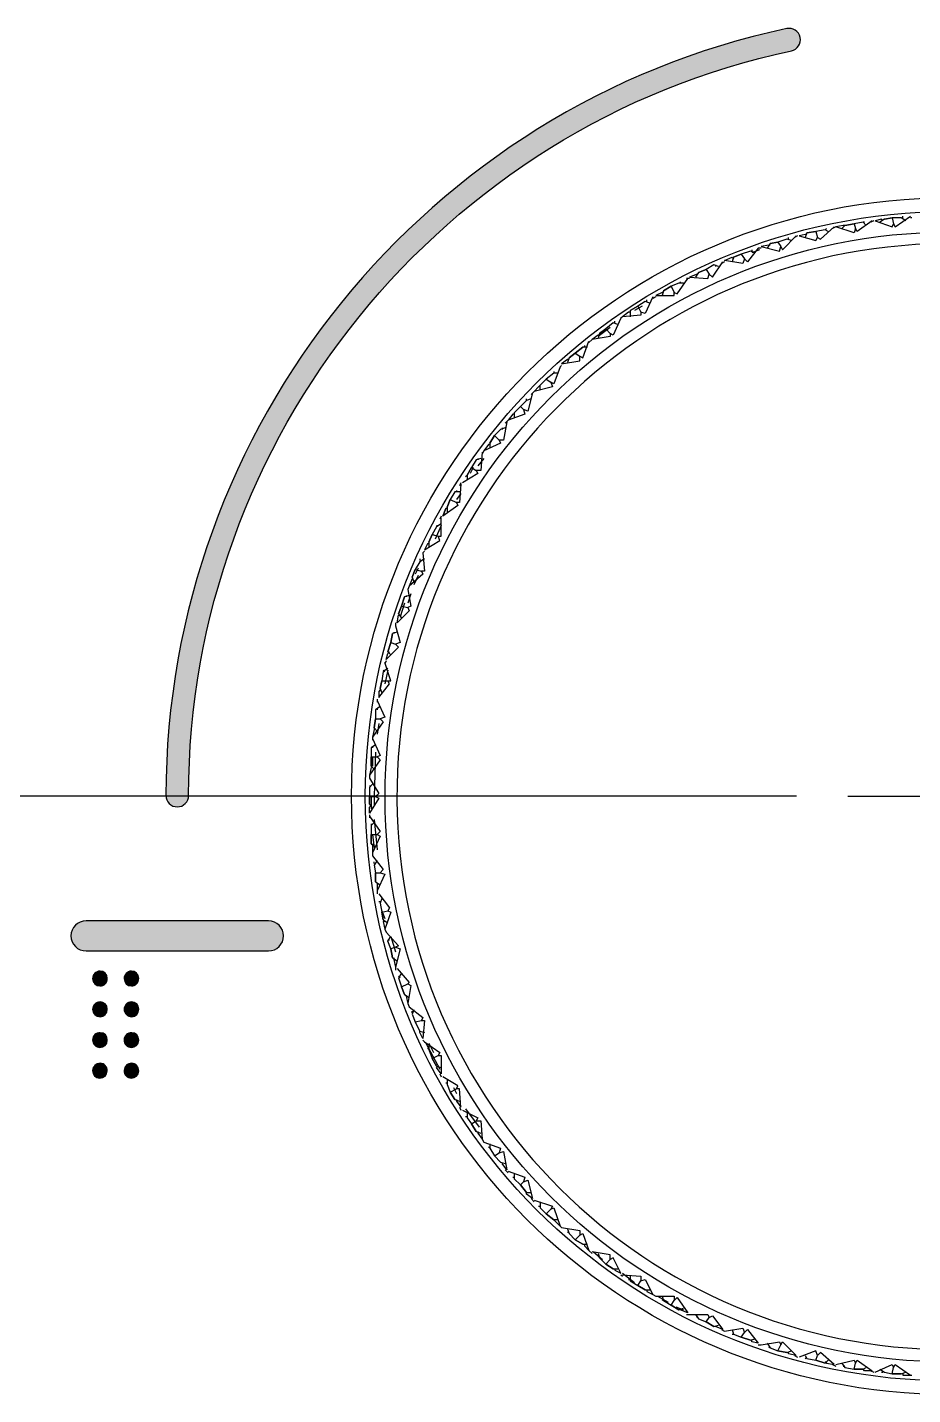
# Model space of a CAD drawing. Extents: x -1576 to -1156, y -4234 to -3937.
# Drawn here: x -1419.32 to -1402.03, y -4093.6 to -4066.89 of the extents above; entities that cross this region are included whole.
import ezdxf

# ---------------------------------------------------------------- set-up
doc = ezdxf.new("R2010")
doc.units = 0
doc.header["$LTSCALE"] = 7
doc.linetypes.add('CENTER', pattern=[2, 1.25, -0.25, 0.25, -0.25])
for name, color, linetype in [('CL', 1, 'CENTER'), ('D', 2, 'CONTINUOUS'), ('DIM', 2, 'CONTINUOUS'), ('DWG', 7, 'CONTINUOUS')]:
    doc.layers.add(name, color=color, linetype=linetype)

msp = doc.modelspace()

# ---------------------------------------------------------------- hatches: boundary and pattern name
at = {"layer": 'D'}
h = msp.add_hatch(color=256, dxfattribs=at)
h.dxf.hatch_style = 2
edge = h.paths.add_edge_path()
edge.add_spline(control_points=[(-1416.389, -4082.117), (-1416.512, -4082.117), (-1416.611, -4082.018), (-1416.611, -4081.895), (-1416.611, -4074.703), (-1411.512, -4068.404), (-1404.487, -4066.916), (-1404.368, -4066.891), (-1404.25, -4066.967), (-1404.224, -4067.087), (-1404.199, -4067.207), (-1404.276, -4067.325), (-1404.396, -4067.35), (-1411.217, -4068.795), (-1416.168, -4074.912), (-1416.168, -4081.895), (-1416.168, -4082.018), (-1416.267, -4082.117), (-1416.389, -4082.117)], knot_values=[0, 0, 0, 0, 1, 1, 1, 2, 2, 2, 3, 3, 3, 4, 4, 4, 5, 5, 5, 6, 6, 6, 6], degree=3, periodic=0)
h = msp.add_hatch(color=256, dxfattribs=at)
h.dxf.hatch_style = 2
edge = h.paths.add_edge_path()
edge.add_spline(control_points=[(-1414.314, -4084.637), (-1414.314, -4084.799), (-1414.446, -4084.931), (-1414.608, -4084.931), (-1414.608, -4084.931), (-1418.171, -4084.931), (-1418.171, -4084.931), (-1418.333, -4084.931), (-1418.465, -4084.799), (-1418.465, -4084.637), (-1418.465, -4084.475), (-1418.333, -4084.343), (-1418.171, -4084.343), (-1418.171, -4084.343), (-1414.608, -4084.343), (-1414.608, -4084.343), (-1414.446, -4084.343), (-1414.314, -4084.475), (-1414.314, -4084.637)], knot_values=[0, 0, 0, 0, 1, 1, 1, 2, 2, 2, 3, 3, 3, 4, 4, 4, 5, 5, 5, 6, 6, 6, 6], degree=3, periodic=0)
h = msp.add_hatch(color=256, dxfattribs=at)
h.dxf.hatch_style = 2
edge = h.paths.add_edge_path()
edge.add_spline(control_points=[(-1418.042, -4085.471), (-1418.043, -4085.389), (-1417.979, -4085.324), (-1417.898, -4085.324), (-1417.819, -4085.324), (-1417.757, -4085.386), (-1417.757, -4085.467), (-1417.756, -4085.55), (-1417.819, -4085.615), (-1417.9, -4085.615), (-1417.979, -4085.615), (-1418.041, -4085.551), (-1418.042, -4085.471)], knot_values=[0, 0, 0, 0, 1, 1, 1, 2, 2, 2, 3, 3, 3, 4, 4, 4, 4], degree=3, periodic=0)
h = msp.add_hatch(color=256, dxfattribs=at)
h.dxf.hatch_style = 2
edge = h.paths.add_edge_path()
edge.add_spline(control_points=[(-1417.427, -4085.471), (-1417.428, -4085.389), (-1417.364, -4085.324), (-1417.284, -4085.324), (-1417.204, -4085.324), (-1417.143, -4085.386), (-1417.142, -4085.467), (-1417.141, -4085.55), (-1417.204, -4085.615), (-1417.285, -4085.615), (-1417.364, -4085.615), (-1417.426, -4085.551), (-1417.427, -4085.471)], knot_values=[0, 0, 0, 0, 1, 1, 1, 2, 2, 2, 3, 3, 3, 4, 4, 4, 4], degree=3, periodic=0)
h = msp.add_hatch(color=256, dxfattribs=at)
h.dxf.hatch_style = 2
edge = h.paths.add_edge_path()
edge.add_spline(control_points=[(-1417.757, -4086.068), (-1417.756, -4086.148), (-1417.817, -4086.214), (-1417.895, -4086.216), (-1417.975, -4086.218), (-1418.042, -4086.152), (-1418.042, -4086.072), (-1418.043, -4085.988), (-1417.981, -4085.926), (-1417.898, -4085.926), (-1417.817, -4085.926), (-1417.757, -4085.986), (-1417.757, -4086.068)], knot_values=[0, 0, 0, 0, 1, 1, 1, 2, 2, 2, 3, 3, 3, 4, 4, 4, 4], degree=3, periodic=0)
h = msp.add_hatch(color=256, dxfattribs=at)
h.dxf.hatch_style = 2
edge = h.paths.add_edge_path()
edge.add_spline(control_points=[(-1417.142, -4086.068), (-1417.141, -4086.148), (-1417.203, -4086.214), (-1417.28, -4086.216), (-1417.36, -4086.218), (-1417.427, -4086.152), (-1417.427, -4086.072), (-1417.427, -4085.988), (-1417.366, -4085.926), (-1417.283, -4085.926), (-1417.202, -4085.926), (-1417.142, -4085.986), (-1417.142, -4086.068)], knot_values=[0, 0, 0, 0, 1, 1, 1, 2, 2, 2, 3, 3, 3, 4, 4, 4, 4], degree=3, periodic=0)
h = msp.add_hatch(color=256, dxfattribs=at)
h.dxf.hatch_style = 2
edge = h.paths.add_edge_path()
edge.add_spline(control_points=[(-1417.757, -4086.673), (-1417.758, -4086.754), (-1417.819, -4086.815), (-1417.9, -4086.815), (-1417.982, -4086.815), (-1418.043, -4086.751), (-1418.042, -4086.668), (-1418.041, -4086.585), (-1417.977, -4086.525), (-1417.894, -4086.527), (-1417.813, -4086.529), (-1417.755, -4086.59), (-1417.757, -4086.673)], knot_values=[0, 0, 0, 0, 1, 1, 1, 2, 2, 2, 3, 3, 3, 4, 4, 4, 4], degree=3, periodic=0)
h = msp.add_hatch(color=256, dxfattribs=at)
h.dxf.hatch_style = 2
edge = h.paths.add_edge_path()
edge.add_spline(control_points=[(-1417.142, -4086.673), (-1417.143, -4086.754), (-1417.205, -4086.815), (-1417.285, -4086.815), (-1417.367, -4086.815), (-1417.429, -4086.751), (-1417.427, -4086.668), (-1417.426, -4086.585), (-1417.362, -4086.525), (-1417.279, -4086.527), (-1417.198, -4086.529), (-1417.14, -4086.59), (-1417.142, -4086.673)], knot_values=[0, 0, 0, 0, 1, 1, 1, 2, 2, 2, 3, 3, 3, 4, 4, 4, 4], degree=3, periodic=0)
h = msp.add_hatch(color=256, dxfattribs=at)
h.dxf.hatch_style = 2
edge = h.paths.add_edge_path()
edge.add_spline(control_points=[(-1417.757, -4087.275), (-1417.758, -4087.355), (-1417.821, -4087.416), (-1417.902, -4087.415), (-1417.984, -4087.414), (-1418.044, -4087.349), (-1418.042, -4087.265), (-1418.04, -4087.187), (-1417.973, -4087.122), (-1417.896, -4087.124), (-1417.815, -4087.127), (-1417.755, -4087.192), (-1417.757, -4087.275)], knot_values=[0, 0, 0, 0, 1, 1, 1, 2, 2, 2, 3, 3, 3, 4, 4, 4, 4], degree=3, periodic=0)
h = msp.add_hatch(color=256, dxfattribs=at)
h.dxf.hatch_style = 2
edge = h.paths.add_edge_path()
edge.add_spline(control_points=[(-1417.142, -4087.275), (-1417.144, -4087.355), (-1417.206, -4087.416), (-1417.287, -4087.415), (-1417.369, -4087.414), (-1417.429, -4087.349), (-1417.427, -4087.265), (-1417.425, -4087.187), (-1417.357, -4087.122), (-1417.282, -4087.124), (-1417.2, -4087.127), (-1417.14, -4087.192), (-1417.142, -4087.275)], knot_values=[0, 0, 0, 0, 1, 1, 1, 2, 2, 2, 3, 3, 3, 4, 4, 4, 4], degree=3, periodic=0)

# ---------------------------------------------------------------- linework, layer by layer
at = {"layer": 'CL'}
msp.add_line((-1403.297, -4081.907), (-1399.297, -4081.907), dxfattribs=at)
at = {"layer": 'D'}
for points, knots in [([(-1416.389, -4082.117), (-1416.512, -4082.117), (-1416.611, -4082.018), (-1416.611, -4081.895), (-1416.611, -4074.703), (-1411.512, -4068.404), (-1404.487, -4066.916), (-1404.368, -4066.891), (-1404.25, -4066.967), (-1404.224, -4067.087), (-1404.199, -4067.207), (-1404.276, -4067.325), (-1404.396, -4067.35), (-1411.217, -4068.795), (-1416.168, -4074.912), (-1416.168, -4081.895), (-1416.168, -4082.018), (-1416.267, -4082.117), (-1416.389, -4082.117)], [0, 0, 0, 0, 1, 1, 1, 2, 2, 2, 3, 3, 3, 4, 4, 4, 5, 5, 5, 6, 6, 6, 6]), ([(-1414.314, -4084.637), (-1414.314, -4084.799), (-1414.446, -4084.931), (-1414.608, -4084.931), (-1414.608, -4084.931), (-1418.171, -4084.931), (-1418.171, -4084.931), (-1418.333, -4084.931), (-1418.465, -4084.799), (-1418.465, -4084.637), (-1418.465, -4084.475), (-1418.333, -4084.343), (-1418.171, -4084.343), (-1418.171, -4084.343), (-1414.608, -4084.343), (-1414.608, -4084.343), (-1414.446, -4084.343), (-1414.314, -4084.475), (-1414.314, -4084.637)], [0, 0, 0, 0, 1, 1, 1, 2, 2, 2, 3, 3, 3, 4, 4, 4, 5, 5, 5, 6, 6, 6, 6]), ([(-1418.042, -4085.471), (-1418.043, -4085.389), (-1417.979, -4085.324), (-1417.898, -4085.324), (-1417.819, -4085.324), (-1417.757, -4085.386), (-1417.757, -4085.467), (-1417.756, -4085.55), (-1417.819, -4085.615), (-1417.9, -4085.615), (-1417.979, -4085.615), (-1418.041, -4085.551), (-1418.042, -4085.471)], [0, 0, 0, 0, 1, 1, 1, 2, 2, 2, 3, 3, 3, 4, 4, 4, 4]), ([(-1417.427, -4085.471), (-1417.428, -4085.389), (-1417.364, -4085.324), (-1417.284, -4085.324), (-1417.204, -4085.324), (-1417.143, -4085.386), (-1417.142, -4085.467), (-1417.141, -4085.55), (-1417.204, -4085.615), (-1417.285, -4085.615), (-1417.364, -4085.615), (-1417.426, -4085.551), (-1417.427, -4085.471)], [0, 0, 0, 0, 1, 1, 1, 2, 2, 2, 3, 3, 3, 4, 4, 4, 4]), ([(-1417.757, -4086.068), (-1417.756, -4086.148), (-1417.817, -4086.214), (-1417.895, -4086.216), (-1417.975, -4086.218), (-1418.042, -4086.152), (-1418.042, -4086.072), (-1418.043, -4085.988), (-1417.981, -4085.926), (-1417.898, -4085.926), (-1417.817, -4085.926), (-1417.757, -4085.986), (-1417.757, -4086.068)], [0, 0, 0, 0, 1, 1, 1, 2, 2, 2, 3, 3, 3, 4, 4, 4, 4]), ([(-1417.142, -4086.068), (-1417.141, -4086.148), (-1417.203, -4086.214), (-1417.28, -4086.216), (-1417.36, -4086.218), (-1417.427, -4086.152), (-1417.427, -4086.072), (-1417.427, -4085.988), (-1417.366, -4085.926), (-1417.283, -4085.926), (-1417.202, -4085.926), (-1417.142, -4085.986), (-1417.142, -4086.068)], [0, 0, 0, 0, 1, 1, 1, 2, 2, 2, 3, 3, 3, 4, 4, 4, 4]), ([(-1417.757, -4086.673), (-1417.758, -4086.754), (-1417.819, -4086.815), (-1417.9, -4086.815), (-1417.982, -4086.815), (-1418.043, -4086.751), (-1418.042, -4086.668), (-1418.041, -4086.585), (-1417.977, -4086.525), (-1417.894, -4086.527), (-1417.813, -4086.529), (-1417.755, -4086.59), (-1417.757, -4086.673)], [0, 0, 0, 0, 1, 1, 1, 2, 2, 2, 3, 3, 3, 4, 4, 4, 4]), ([(-1417.142, -4086.673), (-1417.143, -4086.754), (-1417.205, -4086.815), (-1417.285, -4086.815), (-1417.367, -4086.815), (-1417.429, -4086.751), (-1417.427, -4086.668), (-1417.426, -4086.585), (-1417.362, -4086.525), (-1417.279, -4086.527), (-1417.198, -4086.529), (-1417.14, -4086.59), (-1417.142, -4086.673)], [0, 0, 0, 0, 1, 1, 1, 2, 2, 2, 3, 3, 3, 4, 4, 4, 4]), ([(-1417.757, -4087.275), (-1417.758, -4087.355), (-1417.821, -4087.416), (-1417.902, -4087.415), (-1417.984, -4087.414), (-1418.044, -4087.349), (-1418.042, -4087.265), (-1418.04, -4087.187), (-1417.973, -4087.122), (-1417.896, -4087.124), (-1417.815, -4087.127), (-1417.755, -4087.192), (-1417.757, -4087.275)], [0, 0, 0, 0, 1, 1, 1, 2, 2, 2, 3, 3, 3, 4, 4, 4, 4]), ([(-1417.142, -4087.275), (-1417.144, -4087.355), (-1417.206, -4087.416), (-1417.287, -4087.415), (-1417.369, -4087.414), (-1417.429, -4087.349), (-1417.427, -4087.265), (-1417.425, -4087.187), (-1417.357, -4087.122), (-1417.282, -4087.124), (-1417.2, -4087.127), (-1417.14, -4087.192), (-1417.142, -4087.275)], [0, 0, 0, 0, 1, 1, 1, 2, 2, 2, 3, 3, 3, 4, 4, 4, 4])]:
    msp.add_open_spline(points, degree=3, knots=knots, dxfattribs=at)
at = {"layer": 'DIM', "ltscale": 0.6}
msp.add_line((-1404.297, -4081.907), (-1423.484, -4081.907), dxfattribs=at)
at = {"layer": 'DWG'}
for points in [[(-1404.096, -4070.936), (-1404.125, -4070.936), (-1404.244, -4070.966), (-1403.917, -4071.055), (-1403.887, -4070.996), (-1403.828, -4071.026), (-1403.56, -4070.788)], [(-1403.709, -4070.817), (-1403.739, -4070.847)], [(-1403.411, -4070.817), (-1403.352, -4070.758), (-1403.173, -4070.728), (-1403.352, -4070.758), (-1403.382, -4070.758), (-1403.53, -4070.788), (-1403.59, -4070.817)], [(-1402.816, -4070.669), (-1403.114, -4070.877), (-1403.144, -4070.817), (-1403.173, -4070.907), (-1403.53, -4070.788)], [(-1402.935, -4070.758), (-1402.995, -4070.698), (-1403.173, -4070.728), (-1403.144, -4070.817)], [(-1402.965, -4070.698), (-1402.995, -4070.698)], [(-1402.787, -4070.669), (-1402.846, -4070.698)], [(-1402.608, -4070.669), (-1402.638, -4070.639), (-1402.757, -4070.669), (-1402.43, -4070.788), (-1402.4, -4070.728), (-1402.37, -4070.788), (-1402.073, -4070.579)], [(-1402.43, -4070.609), (-1402.578, -4070.639), (-1402.668, -4070.698)], [(-1402.162, -4070.669), (-1402.251, -4070.609), (-1402.43, -4070.609), (-1402.4, -4070.728)], [(-1402.221, -4070.609), (-1402.221, -4070.579)], [(-1402.043, -4070.609), (-1402.073, -4070.609)], [(-1404.81, -4071.145), (-1404.839, -4071.145), (-1404.988, -4071.174), (-1404.631, -4071.264), (-1404.601, -4071.174), (-1404.572, -4071.234), (-1404.304, -4070.966)], [(-1404.81, -4071.115), (-1404.661, -4071.085), (-1404.81, -4071.115), (-1404.869, -4071.204)], [(-1404.393, -4071.055), (-1404.482, -4071.026), (-1404.661, -4071.085), (-1404.601, -4071.174)], [(-1404.453, -4071.026), (-1404.453, -4070.996)], [(-1404.274, -4070.966), (-1404.334, -4070.996)], [(-1404.096, -4070.907), (-1403.917, -4070.877), (-1404.096, -4070.907), (-1404.125, -4070.996)], [(-1403.679, -4070.877), (-1403.739, -4070.847), (-1403.917, -4070.877), (-1403.887, -4070.996)], [(-1404.988, -4071.204), (-1405.048, -4071.204), (-1405.256, -4071.472), (-1405.315, -4071.412), (-1405.345, -4071.502), (-1405.702, -4071.442), (-1405.553, -4071.383), (-1405.524, -4071.412)], [(-1405.524, -4071.383), (-1405.375, -4071.323), (-1405.524, -4071.383), (-1405.553, -4071.472)], [(-1405.107, -4071.293), (-1405.196, -4071.264), (-1405.375, -4071.323), (-1405.315, -4071.412)], [(-1405.018, -4071.234), (-1405.167, -4071.293)], [(-1405.167, -4071.234), (-1405.167, -4071.264)], [(-1406.238, -4071.71), (-1406.386, -4071.769), (-1406.029, -4071.799), (-1406, -4071.71), (-1405.94, -4071.769), (-1405.732, -4071.472)], [(-1406.208, -4071.68), (-1406.059, -4071.621), (-1406.208, -4071.68), (-1406.267, -4071.769)], [(-1405.821, -4071.561), (-1405.91, -4071.531), (-1406.059, -4071.621), (-1406, -4071.71)], [(-1405.881, -4071.531), (-1405.881, -4071.561)], [(-1405.702, -4071.472), (-1405.762, -4071.502)], [(-1406.892, -4072.067), (-1406.922, -4072.067), (-1407.041, -4072.126), (-1406.684, -4072.126), (-1406.684, -4072.067), (-1406.624, -4072.097), (-1406.416, -4071.799)], [(-1406.505, -4071.888), (-1406.595, -4071.888), (-1406.743, -4071.948), (-1406.684, -4072.067)], [(-1406.565, -4071.859), (-1406.565, -4071.888)], [(-1406.386, -4071.799), (-1406.446, -4071.799)], [(-1407.1, -4072.156), (-1407.249, -4072.483), (-1407.338, -4072.454), (-1407.338, -4072.513), (-1407.695, -4072.543)], [(-1407.041, -4072.156), (-1407.1, -4072.186)], [(-1406.892, -4072.037), (-1406.743, -4071.948), (-1406.892, -4072.037), (-1406.922, -4072.126)], [(-1407.547, -4072.424), (-1407.398, -4072.335), (-1407.547, -4072.424), (-1407.547, -4072.543)], [(-1407.309, -4072.335), (-1407.457, -4072.424)], [(-1407.16, -4072.275), (-1407.249, -4072.245), (-1407.398, -4072.335), (-1407.338, -4072.454)], [(-1407.219, -4072.245), (-1407.219, -4072.216)], [(-1407.547, -4072.454), (-1407.576, -4072.454), (-1407.695, -4072.543), (-1407.725, -4072.573), (-1407.874, -4072.9), (-1407.933, -4072.87), (-1407.933, -4072.93), (-1408.29, -4072.989)], [(-1407.785, -4072.692), (-1407.874, -4072.662), (-1408.023, -4072.781), (-1407.933, -4072.87)], [(-1407.844, -4072.662), (-1407.844, -4072.632)], [(-1408.142, -4072.9), (-1408.171, -4072.9), (-1408.29, -4072.989), (-1408.35, -4073.049)], [(-1407.933, -4072.751), (-1408.171, -4072.93)], [(-1408.142, -4072.87), (-1408.023, -4072.781), (-1408.142, -4072.87), (-1408.171, -4072.959)], [(-1408.737, -4073.376), (-1408.766, -4073.376), (-1408.885, -4073.465), (-1408.528, -4073.406), (-1408.528, -4073.316), (-1408.469, -4073.346), (-1408.35, -4073.019)], [(-1408.737, -4073.346), (-1408.618, -4073.257), (-1408.469, -4073.138)], [(-1408.38, -4073.138), (-1408.469, -4073.138), (-1408.618, -4073.257), (-1408.528, -4073.316)], [(-1408.439, -4073.108), (-1408.439, -4073.138)], [(-1408.885, -4073.495), (-1408.915, -4073.525), (-1409.034, -4073.852), (-1409.094, -4073.822), (-1409.064, -4073.911), (-1409.421, -4074.001), (-1409.48, -4074.06)], [(-1408.618, -4073.257), (-1408.737, -4073.346), (-1408.766, -4073.435)], [(-1409.302, -4073.971), (-1409.302, -4073.882), (-1409.183, -4073.763), (-1409.302, -4073.882), (-1409.332, -4073.911), (-1409.421, -4074.001), (-1409.332, -4073.911)], [(-1408.945, -4073.644), (-1409.034, -4073.644), (-1409.183, -4073.763), (-1409.094, -4073.822)], [(-1409.034, -4073.614), (-1409.034, -4073.644)], [(-1409.451, -4074.03), (-1409.54, -4074.387), (-1409.629, -4074.358), (-1409.599, -4074.447), (-1409.927, -4074.566)], [(-1409.808, -4074.417), (-1409.689, -4074.298), (-1409.57, -4074.179), (-1409.57, -4074.149)], [(-1409.689, -4074.298), (-1409.808, -4074.417), (-1409.808, -4074.506)], [(-1409.48, -4074.149), (-1409.57, -4074.179), (-1409.689, -4074.298), (-1409.629, -4074.358)], [(-1409.808, -4074.447), (-1409.837, -4074.447), (-1409.927, -4074.566), (-1409.986, -4074.625)], [(-1409.956, -4074.596), (-1410.016, -4074.953), (-1410.105, -4074.953), (-1410.075, -4075.012), (-1410.403, -4075.161)], [(-1409.986, -4074.715), (-1410.075, -4074.744), (-1410.194, -4074.863), (-1410.105, -4074.953)], [(-1410.046, -4074.715), (-1410.046, -4074.744)], [(-1410.284, -4075.042), (-1410.313, -4075.042), (-1410.403, -4075.161), (-1410.432, -4075.22)], [(-1410.194, -4074.863), (-1410.284, -4075.012), (-1410.284, -4075.101)], [(-1410.432, -4075.191), (-1410.462, -4075.548), (-1410.551, -4075.548), (-1410.522, -4075.607), (-1410.819, -4075.786)], [(-1410.462, -4075.31), (-1410.551, -4075.339), (-1410.641, -4075.488), (-1410.551, -4075.548)], [(-1410.403, -4075.31), (-1410.522, -4075.458)], [(-1410.522, -4075.31), (-1410.522, -4075.339)], [(-1410.76, -4075.667), (-1410.73, -4075.637), (-1410.641, -4075.488), (-1410.73, -4075.637), (-1410.73, -4075.726)], [(-1410.611, -4075.488), (-1410.67, -4075.607)], [(-1410.849, -4075.815), (-1410.879, -4076.172), (-1410.938, -4076.172), (-1410.908, -4076.232), (-1411.206, -4076.44)], [(-1410.849, -4075.786), (-1410.879, -4075.845)], [(-1411.057, -4076.113), (-1411.117, -4076.262), (-1411.117, -4076.351)], [(-1410.879, -4075.964), (-1410.968, -4075.964), (-1411.057, -4076.113), (-1410.938, -4076.172)], [(-1410.938, -4075.934), (-1410.938, -4075.964)], [(-1410.849, -4075.994), (-1410.938, -4076.113)], [(-1411.117, -4076.291), (-1411.146, -4076.291), (-1411.206, -4076.44), (-1411.146, -4076.291)], [(-1411.474, -4076.976), (-1411.503, -4076.976), (-1411.563, -4077.095), (-1411.265, -4076.916), (-1411.295, -4076.827), (-1411.236, -4076.827), (-1411.236, -4076.47)], [(-1411.236, -4076.589), (-1411.325, -4076.648), (-1411.414, -4076.797), (-1411.295, -4076.827)], [(-1411.236, -4076.619), (-1411.355, -4076.886)], [(-1411.325, -4076.619), (-1411.295, -4076.619)], [(-1411.236, -4076.44), (-1411.265, -4076.5)], [(-1411.474, -4076.946), (-1411.414, -4076.797), (-1411.474, -4076.946), (-1411.474, -4077.035)], [(-1411.563, -4077.124), (-1411.593, -4077.154), (-1411.563, -4077.511), (-1411.622, -4077.511), (-1411.593, -4077.571), (-1411.86, -4077.809), (-1411.89, -4077.868), (-1411.831, -4078.195), (-1411.89, -4078.225), (-1411.86, -4078.285), (-1412.098, -4078.523), (-1412.069, -4078.374), (-1412.039, -4078.374)], [(-1411.801, -4077.63), (-1411.741, -4077.481), (-1411.801, -4077.63), (-1411.771, -4077.719)], [(-1411.563, -4077.273), (-1411.652, -4077.333), (-1411.741, -4077.481), (-1411.622, -4077.511)], [(-1411.682, -4077.452), (-1411.741, -4077.571)], [(-1411.652, -4077.273), (-1411.652, -4077.303)], [(-1411.801, -4077.66), (-1411.86, -4077.809)], [(-1411.682, -4077.6), (-1411.771, -4077.779)], [(-1412.069, -4078.344), (-1412.009, -4078.195), (-1411.95, -4078.017)], [(-1411.86, -4077.987), (-1411.95, -4078.017), (-1412.009, -4078.195), (-1411.89, -4078.225)], [(-1411.92, -4077.987), (-1411.92, -4078.017)], [(-1411.831, -4077.957), (-1411.89, -4078.136)], [(-1412.009, -4078.195), (-1412.069, -4078.344), (-1412.009, -4078.433)], [(-1411.95, -4078.136), (-1412.039, -4078.404)], [(-1412.128, -4078.523), (-1412.128, -4078.582), (-1412.039, -4078.909), (-1412.128, -4078.939), (-1412.069, -4078.999), (-1412.307, -4079.237), (-1412.277, -4079.118), (-1412.247, -4079.088)], [(-1412.277, -4079.088), (-1412.217, -4078.909), (-1412.188, -4078.731)], [(-1412.098, -4078.701), (-1412.188, -4078.731), (-1412.217, -4078.909), (-1412.128, -4078.939)], [(-1412.158, -4078.701), (-1412.158, -4078.731)], [(-1412.217, -4078.909), (-1412.277, -4079.088), (-1412.217, -4079.147)], [(-1412.426, -4079.832), (-1412.455, -4079.861), (-1412.455, -4079.98), (-1412.247, -4079.713), (-1412.277, -4079.653), (-1412.217, -4079.653), (-1412.336, -4079.296)], [(-1412.307, -4079.266), (-1412.336, -4079.326)], [(-1412.277, -4079.415), (-1412.366, -4079.475), (-1412.396, -4079.653), (-1412.277, -4079.653)], [(-1412.366, -4079.445), (-1412.336, -4079.475)], [(-1412.277, -4079.445), (-1412.336, -4079.713)], [(-1412.426, -4079.802), (-1412.396, -4079.653), (-1412.426, -4079.802), (-1412.396, -4079.891)], [(-1412.485, -4080.04), (-1412.336, -4080.367), (-1412.426, -4080.397), (-1412.366, -4080.456), (-1412.574, -4080.754)], [(-1412.426, -4080.159), (-1412.515, -4080.218), (-1412.515, -4080.397), (-1412.426, -4080.397)], [(-1412.485, -4080.01), (-1412.485, -4080.07)], [(-1412.485, -4080.635), (-1412.545, -4080.575), (-1412.515, -4080.397), (-1412.545, -4080.575), (-1412.545, -4080.605), (-1412.574, -4080.754), (-1412.574, -4080.813)], [(-1412.485, -4080.189), (-1412.485, -4080.218)], [(-1412.455, -4080.486), (-1412.485, -4080.694)], [(-1412.574, -4080.784), (-1412.426, -4081.111), (-1412.485, -4081.141), (-1412.426, -4081.2), (-1412.634, -4081.498)], [(-1412.515, -4080.903), (-1412.604, -4080.962), (-1412.604, -4081.141), (-1412.485, -4081.141)], [(-1412.574, -4080.932), (-1412.574, -4080.962)], [(-1412.604, -4081.141), (-1412.604, -4081.319), (-1412.545, -4081.379)], [(-1412.574, -4081.141), (-1412.574, -4081.319)], [(-1412.515, -4081.051), (-1412.545, -4081.914), (-1412.545, -4082.093)], [(-1412.604, -4081.349), (-1412.634, -4081.498), (-1412.634, -4081.557), (-1412.455, -4081.855), (-1412.515, -4081.914), (-1412.455, -4081.944), (-1412.634, -4082.241), (-1412.634, -4082.122), (-1412.604, -4082.093)], [(-1412.574, -4081.676), (-1412.634, -4081.736), (-1412.634, -4081.914), (-1412.515, -4081.914)], [(-1412.634, -4081.706), (-1412.604, -4081.706)], [(-1412.634, -4082.063), (-1412.634, -4081.914), (-1412.634, -4082.063), (-1412.574, -4082.152)], [(-1412.604, -4081.914), (-1412.604, -4082.152)], [(-1412.634, -4082.271), (-1412.634, -4082.331)], [(-1412.634, -4082.301), (-1412.426, -4082.598), (-1412.485, -4082.658), (-1412.426, -4082.688), (-1412.574, -4083.015)], [(-1412.545, -4082.42), (-1412.604, -4082.479), (-1412.604, -4082.658), (-1412.485, -4082.658)], [(-1412.604, -4082.45), (-1412.604, -4082.479)], [(-1412.545, -4082.36), (-1412.485, -4082.955)], [(-1412.604, -4082.658), (-1412.604, -4082.836), (-1412.515, -4082.896)], [(-1412.574, -4082.658), (-1412.545, -4082.926)], [(-1412.574, -4082.836), (-1412.574, -4082.866), (-1412.574, -4083.015), (-1412.574, -4083.074), (-1412.366, -4083.342), (-1412.426, -4083.402), (-1412.336, -4083.431), (-1412.485, -4083.759)], [(-1412.485, -4083.164), (-1412.545, -4083.253), (-1412.515, -4083.402), (-1412.426, -4083.402)], [(-1412.545, -4083.223), (-1412.545, -4083.193)], [(-1412.515, -4083.58), (-1412.515, -4083.402), (-1412.515, -4083.58), (-1412.426, -4083.64)], [(-1412.485, -4083.61), (-1412.485, -4083.759), (-1412.485, -4083.818)], [(-1412.455, -4083.818), (-1412.247, -4084.086), (-1412.277, -4084.145), (-1412.217, -4084.175), (-1412.336, -4084.502)], [(-1412.396, -4083.907), (-1412.426, -4083.997), (-1412.396, -4084.175), (-1412.277, -4084.145)], [(-1412.455, -4083.967), (-1412.426, -4083.967)], [(-1412.396, -4084.145), (-1412.336, -4084.294)], [(-1412.366, -4084.324), (-1412.396, -4084.175), (-1412.366, -4084.324), (-1412.277, -4084.383)], [(-1412.336, -4084.354), (-1412.366, -4084.354), (-1412.336, -4084.502), (-1412.307, -4084.562), (-1412.069, -4084.83), (-1412.128, -4084.859), (-1412.039, -4084.889), (-1412.128, -4085.246)], [(-1412.128, -4084.859), (-1412.217, -4084.889), (-1412.277, -4084.74), (-1412.217, -4084.651), (-1412.128, -4084.949)], [(-1412.277, -4084.711), (-1412.247, -4084.711)], [(-1412.188, -4085.068), (-1412.217, -4084.889), (-1412.188, -4085.068), (-1412.098, -4085.127)], [(-1412.158, -4085.068), (-1412.158, -4085.097), (-1412.128, -4085.246), (-1412.128, -4085.306)], [(-1412.098, -4085.276), (-1411.86, -4085.544), (-1411.89, -4085.573), (-1411.831, -4085.603), (-1411.89, -4085.96)], [(-1412.009, -4085.365), (-1412.069, -4085.454), (-1412.009, -4085.633), (-1411.89, -4085.573)], [(-1412.069, -4085.425), (-1412.039, -4085.454)], [(-1411.95, -4085.782), (-1412.009, -4085.633), (-1411.95, -4085.782), (-1411.86, -4085.841)], [(-1411.92, -4085.811), (-1411.89, -4085.96), (-1411.86, -4086.02), (-1411.593, -4086.228), (-1411.622, -4086.287), (-1411.563, -4086.287), (-1411.593, -4086.644), (-1411.652, -4086.525), (-1411.652, -4086.496)], [(-1411.771, -4086.079), (-1411.801, -4086.168), (-1411.741, -4086.317), (-1411.622, -4086.287)], [(-1411.801, -4086.139), (-1411.801, -4086.109)], [(-1411.741, -4086.317), (-1411.652, -4086.496), (-1411.563, -4086.525)], [(-1411.593, -4086.674), (-1411.563, -4086.704), (-1411.265, -4086.912), (-1411.295, -4086.972), (-1411.236, -4086.972), (-1411.236, -4087.329), (-1411.325, -4087.21), (-1411.295, -4087.18)], [(-1411.533, -4086.734), (-1411.265, -4087.239)], [(-1411.503, -4086.823), (-1411.474, -4086.853)], [(-1411.474, -4086.734), (-1411.384, -4086.912)], [(-1411.474, -4086.763), (-1411.474, -4086.853), (-1411.414, -4087.031), (-1411.295, -4086.972)], [(-1411.325, -4087.18), (-1411.414, -4087.031), (-1411.325, -4087.18), (-1411.236, -4087.21)], [(-1411.265, -4087.329), (-1411.236, -4087.388)], [(-1410.938, -4087.834), (-1410.938, -4087.864), (-1410.849, -4087.983), (-1410.879, -4087.626), (-1410.938, -4087.626), (-1410.908, -4087.567), (-1411.206, -4087.388)], [(-1411.146, -4087.507), (-1411.117, -4087.507)], [(-1411.117, -4087.448), (-1411.117, -4087.537), (-1411.057, -4087.686), (-1410.938, -4087.626)], [(-1410.998, -4087.596), (-1410.938, -4087.715)], [(-1410.968, -4087.834), (-1411.057, -4087.686), (-1410.968, -4087.834), (-1410.879, -4087.864)], [(-1410.879, -4087.983), (-1410.849, -4088.043)], [(-1410.819, -4088.043), (-1410.522, -4088.191), (-1410.551, -4088.251), (-1410.462, -4088.251), (-1410.432, -4088.608)], [(-1410.76, -4088.013), (-1410.492, -4088.37)], [(-1410.76, -4088.162), (-1410.73, -4088.162)], [(-1410.73, -4088.072), (-1410.73, -4088.191), (-1410.641, -4088.31), (-1410.551, -4088.251)], [(-1410.551, -4088.459), (-1410.641, -4088.31), (-1410.551, -4088.459), (-1410.462, -4088.489)], [(-1410.522, -4088.459), (-1410.522, -4088.489), (-1410.432, -4088.608), (-1410.403, -4088.667), (-1410.075, -4088.786), (-1410.105, -4088.876), (-1410.016, -4088.846), (-1409.956, -4089.203), (-1410.046, -4089.084)], [(-1410.284, -4088.697), (-1410.284, -4088.786), (-1410.194, -4088.935), (-1410.105, -4088.876)], [(-1410.313, -4088.757), (-1410.284, -4088.786)], [(-1410.194, -4088.935), (-1410.075, -4089.054), (-1409.986, -4089.084)], [(-1409.986, -4089.203), (-1409.927, -4089.262)], [(-1409.927, -4089.233), (-1409.599, -4089.352), (-1409.629, -4089.441), (-1409.54, -4089.411), (-1409.451, -4089.768), (-1409.57, -4089.679), (-1409.57, -4089.649), (-1409.689, -4089.5), (-1409.57, -4089.649), (-1409.48, -4089.649)], [(-1409.837, -4089.352), (-1409.808, -4089.352)], [(-1409.808, -4089.292), (-1409.808, -4089.381), (-1409.689, -4089.5), (-1409.629, -4089.441)], [(-1409.48, -4089.768), (-1409.421, -4089.828)], [(-1409.421, -4089.798), (-1409.064, -4089.917), (-1409.094, -4089.976), (-1409.034, -4089.947), (-1408.915, -4090.304)], [(-1409.332, -4089.917), (-1409.302, -4089.917)], [(-1409.302, -4089.828), (-1409.302, -4089.947), (-1409.183, -4090.066), (-1409.094, -4089.976)], [(-1408.945, -4090.185), (-1409.034, -4090.185), (-1409.183, -4090.066), (-1409.034, -4090.185), (-1408.915, -4090.304), (-1408.885, -4090.333), (-1408.528, -4090.393), (-1408.528, -4090.482), (-1408.469, -4090.452), (-1408.35, -4090.78)], [(-1408.766, -4090.363), (-1408.737, -4090.452), (-1408.618, -4090.571), (-1408.528, -4090.482)], [(-1408.766, -4090.423), (-1408.737, -4090.423)], [(-1408.618, -4090.571), (-1408.469, -4090.661), (-1408.38, -4090.661)], [(-1408.439, -4090.661), (-1408.439, -4090.69), (-1408.35, -4090.78), (-1408.29, -4090.839)], [(-1407.844, -4091.137), (-1407.844, -4091.166), (-1407.725, -4091.226), (-1407.874, -4090.928), (-1407.933, -4090.958), (-1407.933, -4090.869), (-1408.29, -4090.809)], [(-1408.261, -4090.809), (-1408.082, -4090.958)], [(-1408.171, -4090.839), (-1408.142, -4090.928), (-1408.023, -4091.047), (-1407.933, -4090.958)], [(-1408.171, -4090.899), (-1408.142, -4090.899)], [(-1407.874, -4091.137), (-1408.023, -4091.047), (-1407.874, -4091.137), (-1407.785, -4091.137)], [(-1407.725, -4091.256), (-1407.695, -4091.285)], [(-1407.695, -4091.226), (-1407.457, -4091.404)], [(-1407.695, -4091.256), (-1407.338, -4091.285), (-1407.338, -4091.375), (-1407.249, -4091.345), (-1407.1, -4091.642)], [(-1407.576, -4091.345), (-1407.547, -4091.345)], [(-1407.547, -4091.285), (-1407.547, -4091.375), (-1407.398, -4091.464), (-1407.338, -4091.375)], [(-1407.249, -4091.553), (-1407.398, -4091.464), (-1407.249, -4091.553), (-1407.16, -4091.553)], [(-1407.219, -4091.553), (-1407.219, -4091.583), (-1407.1, -4091.642), (-1407.041, -4091.672), (-1406.684, -4091.672), (-1406.684, -4091.761), (-1406.624, -4091.702), (-1406.416, -4091.999), (-1406.565, -4091.94)], [(-1407.011, -4091.672), (-1406.803, -4091.791)], [(-1406.922, -4091.672), (-1406.892, -4091.761), (-1406.743, -4091.851), (-1406.684, -4091.761)], [(-1406.922, -4091.761), (-1406.892, -4091.732)], [(-1406.595, -4091.94), (-1406.743, -4091.851), (-1406.595, -4091.94), (-1406.505, -4091.91)], [(-1406.654, -4091.88), (-1406.505, -4091.94)], [(-1406.446, -4092.029), (-1406.386, -4092.029), (-1406.029, -4092.029), (-1406, -4092.089), (-1405.94, -4092.059), (-1405.732, -4092.327), (-1405.881, -4092.267)], [(-1406.267, -4092.029), (-1406.208, -4092.118), (-1406.059, -4092.178), (-1406, -4092.089)], [(-1406.238, -4092.089), (-1406.238, -4092.059)], [(-1405.91, -4092.267), (-1406.059, -4092.178), (-1405.91, -4092.267), (-1405.821, -4092.237)], [(-1405.762, -4092.327), (-1405.702, -4092.356), (-1405.345, -4092.297), (-1405.315, -4092.386), (-1405.256, -4092.327), (-1405.048, -4092.594), (-1405.167, -4092.565), (-1405.167, -4092.535)], [(-1405.553, -4092.327), (-1405.524, -4092.416), (-1405.375, -4092.475), (-1405.315, -4092.386)], [(-1405.553, -4092.416), (-1405.524, -4092.416)], [(-1405.375, -4092.475), (-1405.196, -4092.535), (-1405.107, -4092.505)], [(-1405.048, -4092.624), (-1404.988, -4092.624), (-1404.631, -4092.565), (-1404.601, -4092.624), (-1404.572, -4092.565), (-1404.304, -4092.832), (-1404.453, -4092.803), (-1404.453, -4092.773)], [(-1404.869, -4092.594), (-1404.81, -4092.684), (-1404.661, -4092.743), (-1404.601, -4092.624)], [(-1404.839, -4092.684), (-1404.81, -4092.654)], [(-1404.661, -4092.743), (-1404.482, -4092.773), (-1404.393, -4092.743)], [(-1404.334, -4092.832), (-1404.274, -4092.862)], [(-1403.739, -4092.951), (-1403.709, -4092.981), (-1403.56, -4093.011), (-1403.828, -4092.773), (-1403.887, -4092.832), (-1403.917, -4092.743), (-1404.244, -4092.862)], [(-1404.125, -4092.832), (-1404.096, -4092.892), (-1403.917, -4092.922), (-1403.887, -4092.832)], [(-1404.125, -4092.892), (-1404.096, -4092.862)], [(-1403.739, -4092.981), (-1403.917, -4092.922), (-1403.739, -4092.981), (-1403.679, -4092.922)], [(-1403.53, -4093.011), (-1403.173, -4092.922), (-1403.144, -4092.981), (-1403.114, -4092.922), (-1402.816, -4093.13), (-1402.965, -4093.13), (-1402.995, -4093.1), (-1403.173, -4093.1), (-1402.995, -4093.1), (-1402.935, -4093.07)], [(-1403.411, -4092.981), (-1403.352, -4093.07), (-1403.173, -4093.1), (-1403.144, -4092.981)], [(-1403.59, -4093.011), (-1403.53, -4093.041)], [(-1403.382, -4093.041), (-1403.352, -4093.041)], [(-1402.846, -4093.13), (-1402.787, -4093.16)], [(-1402.757, -4093.16), (-1402.43, -4093.011), (-1402.4, -4093.07), (-1402.37, -4093.011), (-1402.073, -4093.219)], [(-1402.668, -4093.1), (-1402.578, -4093.16), (-1402.43, -4093.189), (-1402.4, -4093.07)], [(-1402.638, -4093.16), (-1402.608, -4093.16)], [(-1402.251, -4093.189), (-1402.43, -4093.189), (-1402.251, -4093.189), (-1402.162, -4093.16)], [(-1402.221, -4093.189), (-1402.221, -4093.219), (-1402.073, -4093.219), (-1402.043, -4093.219)]]:
    msp.add_lwpolyline(points, dxfattribs=at)
for points in [[(-1402.43, -4070.609), (-1402.578, -4070.639)], [(-1410.194, -4074.863), (-1410.284, -4075.012)], [(-1411.057, -4076.113), (-1411.117, -4076.262)], [(-1411.414, -4076.797), (-1411.474, -4076.946)], [(-1412.604, -4081.141), (-1412.604, -4081.319)], [(-1412.604, -4082.658), (-1412.604, -4082.836)], [(-1412.217, -4084.889), (-1412.188, -4085.068)], [(-1411.741, -4086.317), (-1411.652, -4086.496)], [(-1411.414, -4087.031), (-1411.325, -4087.18)], [(-1410.194, -4088.935), (-1410.075, -4089.054)], [(-1408.618, -4090.571), (-1408.469, -4090.661)], [(-1405.375, -4092.475), (-1405.196, -4092.535)], [(-1404.661, -4092.743), (-1404.482, -4092.773)]]:
    msp.add_lwpolyline(points, close=True, dxfattribs=at)
msp.add_lwpolyline([(-1401.18, -4071.115), (-1401.418, -4071.115, 181.517425)], format="xyb", close=True, dxfattribs=at)
for centre, radius in [((-1401.297, -4081.907), 11.69), ((-1401.296, -4081.91), 11.421), ((-1401.297, -4081.924), 11.035)]:
    msp.add_circle(centre, radius, dxfattribs=at)

doc.saveas('drawing.dxf')
